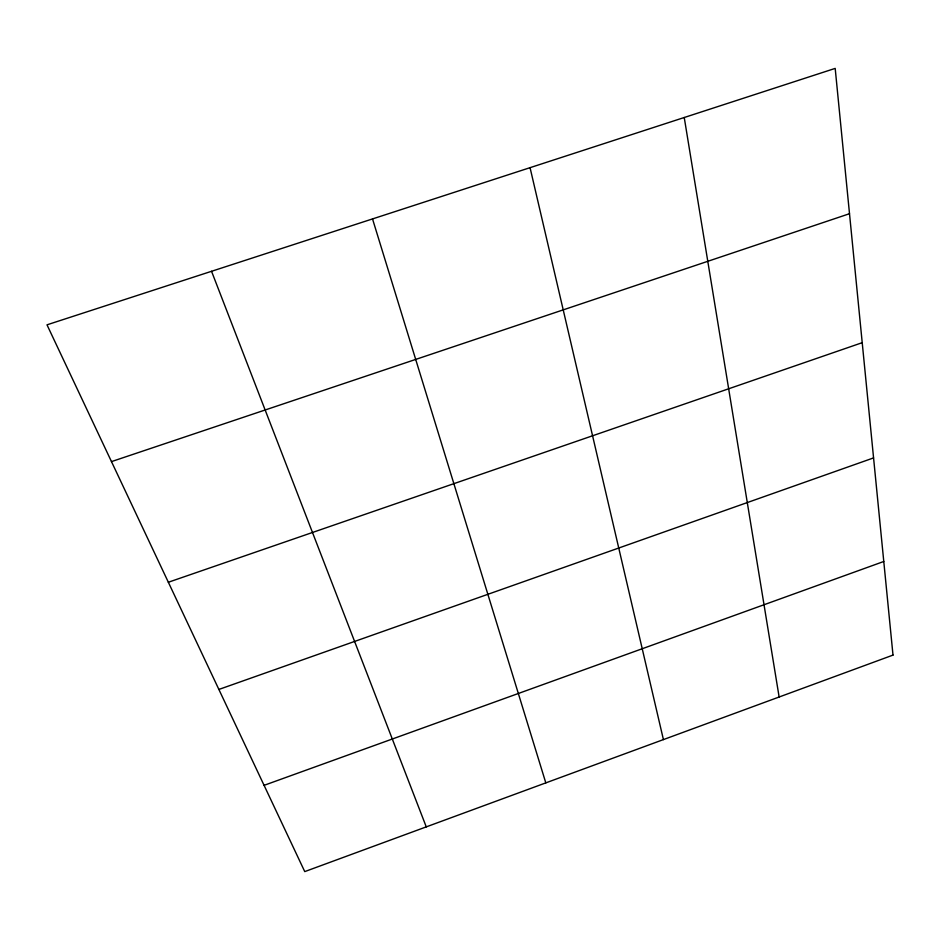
<?xml version="1.0" encoding="UTF-8"?>
<svg xmlns="http://www.w3.org/2000/svg" width="940" height="940" viewBox="0 0 940 940"><rect width="100%" height="100%" fill="white"/><g stroke="black" fill="none" stroke-linecap="round" stroke-linejoin="round"><path stroke-width="1.41" d="M264.081 785.335L883.776 561.486M218.879 689.443L873.566 457.909M168.342 582.248L862.215 342.677M111.472 461.611L849.502 213.709M211.547 271.296L426.267 826.883M372.522 218.914L545.811 782.891M530.054 167.661L663.417 739.604M684.238 117.5L779.131 697.01M893 655.098L304.748 871.603L47 324.829L835.19 68.397L893 655.098"/></g></svg>
